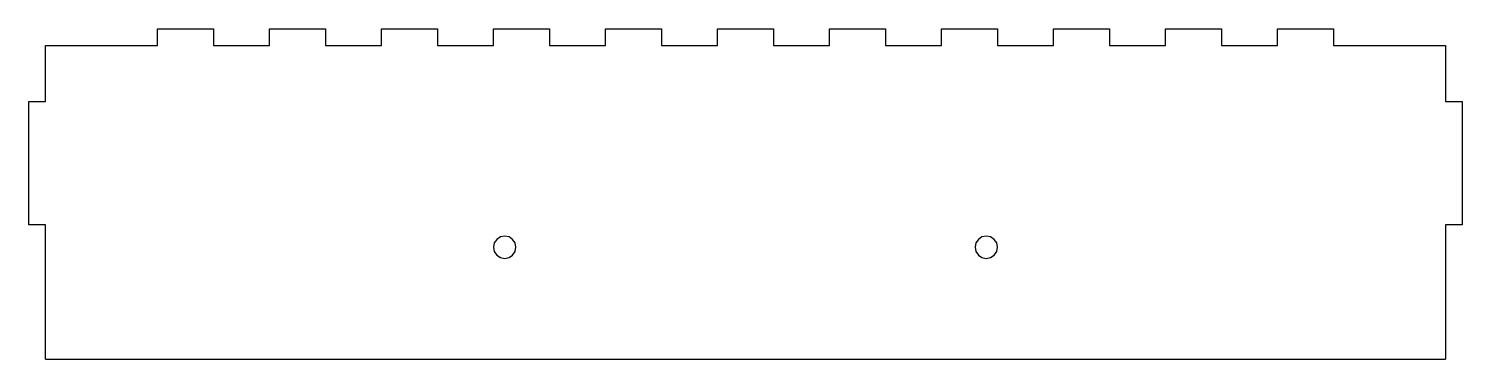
# Model space of a CAD drawing. Header units: metres. Extents: x -128 to 128, y -59 to 0.
import ezdxf

# ---------------------------------------------------------------- set-up
doc = ezdxf.new("R2010")
doc.units = ezdxf.units.M

msp = doc.modelspace()

# ---------------------------------------------------------------- linework, layer by layer
for p, q in [((-105, -3), (-105, 0)), ((-105, 0), (-95, 0)), ((-95, 0), (-95, -3)), ((-85, -3), (-85, 0)), ((-85, 0), (-75, 0)), ((-75, 0), (-75, -3)), ((-65, -3), (-65, 0)), ((-65, 0), (-55, 0)), ((-55, 0), (-55, -3)), ((-45, -3), (-45, 0)), ((-45, 0), (-35, 0)), ((-35, 0), (-35, -3)), ((-25, -3), (-25, 0)), ((-25, 0), (-15, 0)), ((-15, 0), (-15, -3)), ((-5, -3), (-5, 0)), ((-5, 0), (5, 0)), ((5, 0), (5, -3)), ((15, -3), (15, 0)), ((15, 0), (25, 0)), ((25, 0), (25, -3)), ((35, -3), (35, 0)), ((35, 0), (45, 0)), ((45, 0), (45, -3)), ((55, -3), (55, 0)), ((55, 0), (65, 0)), ((65, 0), (65, -3)), ((75, -3), (75, 0)), ((75, 0), (85, 0)), ((85, 0), (85, -3)), ((95, -3), (95, 0)), ((95, 0), (105, 0)), ((105, 0), (105, -3)), ((-125, -3), (-105, -3)), ((-125, -13), (-125, -3)), ((-95, -3), (-85, -3)), ((-75, -3), (-65, -3)), ((-55, -3), (-45, -3)), ((-35, -3), (-25, -3)), ((-15, -3), (-5, -3)), ((5, -3), (15, -3)), ((25, -3), (35, -3)), ((45, -3), (55, -3)), ((65, -3), (75, -3)), ((85, -3), (95, -3)), ((105, -3), (125, -3)), ((125, -3), (125, -13)), ((-128, -13), (-125, -13)), ((-128, -35), (-128, -13)), ((125, -13), (128, -13)), ((128, -13), (128, -35)), ((-125, -35), (-128, -35)), ((-125, -59), (-125, -35)), ((128, -35), (125, -35)), ((125, -35), (125, -59)), ((-44.85, -38.23), (-45, -39)), ((-44.41, -37.59), (-44.85, -38.23)), ((-43.77, -37.15), (-44.41, -37.59)), ((-43, -37), (-43.77, -37.15)), ((-42.23, -37.15), (-43, -37)), ((-41.59, -37.59), (-42.23, -37.15)), ((-41.15, -38.23), (-41.59, -37.59)), ((-41, -39), (-41.15, -38.23)), ((41.15, -38.23), (41, -39)), ((41.59, -37.59), (41.15, -38.23)), ((42.23, -37.15), (41.59, -37.59)), ((43, -37), (42.23, -37.15)), ((43.77, -37.15), (43, -37)), ((44.41, -37.59), (43.77, -37.15)), ((44.85, -38.23), (44.41, -37.59)), ((45, -39), (44.85, -38.23)), ((-45, -39), (-44.85, -39.77)), ((-44.85, -39.77), (-44.41, -40.41)), ((-44.41, -40.41), (-43.77, -40.85)), ((-43.77, -40.85), (-43, -41)), ((-43, -41), (-42.23, -40.85)), ((-42.23, -40.85), (-41.59, -40.41)), ((-41.59, -40.41), (-41.15, -39.77)), ((-41.15, -39.77), (-41, -39)), ((41, -39), (41.15, -39.77)), ((41.15, -39.77), (41.59, -40.41)), ((41.59, -40.41), (42.23, -40.85)), ((42.23, -40.85), (43, -41)), ((43, -41), (43.77, -40.85)), ((43.77, -40.85), (44.41, -40.41)), ((44.41, -40.41), (44.85, -39.77)), ((44.85, -39.77), (45, -39)), ((-125, -59), (125, -59))]:
    msp.add_line(p, q)

doc.saveas('drawing.dxf')
